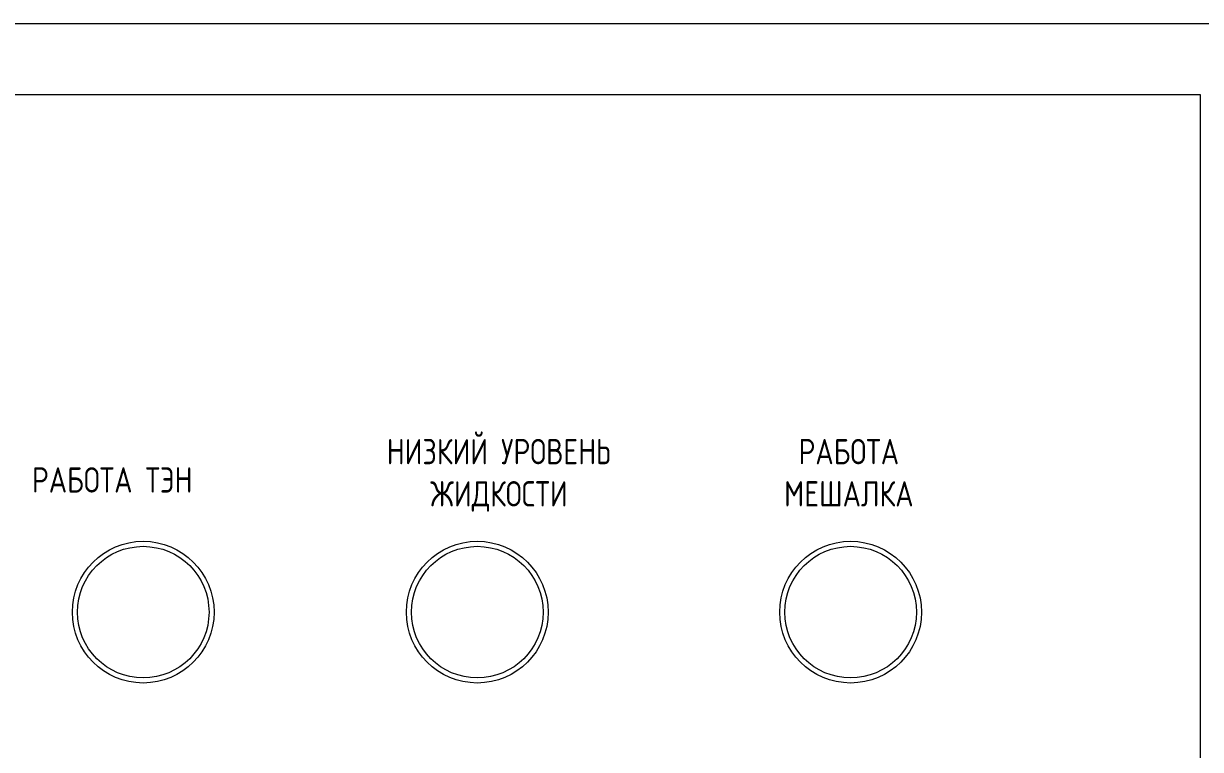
# Model space of a CAD drawing. Header units: inches. Extents: x 1904 to 4208, y 439 to 1413.
# Drawn here: x 3858.9 to 4091.4, y 1027.8 to 1171.2 of the extents above; entities that cross this region are included whole.
import ezdxf
from ezdxf.lldxf.tags import DXFTag

# ---------------------------------------------------------------- set-up
doc = ezdxf.new("R2010")
doc.units = ezdxf.units.IN
doc.header["$MEASUREMENT"] = 0
doc.layers.get('0').update_dxf_attribs({"lineweight": 15})
doc.styles.add('GHOST', font='')
doc.styles.get('GHOST').set_extended_font_data('GOST Type AU')
tags = doc.linetypes.add('New Line6', pattern=[0.5, 0.2, -0.3]).pattern_tags.tags
tags[6:7] = [DXFTag(74, 4), DXFTag(75, 0), DXFTag(340, '0'), DXFTag(46, 1.0), DXFTag(50, 0.0), DXFTag(44, 0.0), DXFTag(45, 0.0)]
tags[4:5] = [DXFTag(74, 4), DXFTag(75, 0), DXFTag(340, '0'), DXFTag(46, 1.0), DXFTag(50, 0.0), DXFTag(44, 0.0), DXFTag(45, 0.0)]

msp = doc.modelspace()

# ---------------------------------------------------------------- linework, layer by layer
at = {"color": 0, "lineweight": 15}
msp.add_line((3714.35, 1171.19), (4114.35, 1171.19), dxfattribs=at)
at = {"color": 0, "linetype": 'New Line6', "lineweight": 15}
for p, q in [((3737.35, 1157.19), (4091.35, 1157.19)), ((4091.35, 1157.19), (4091.35, 685.19))]:
    msp.add_line(p, q, dxfattribs=at)
at = {"color": 0, "lineweight": 15}
for centre, radius in [((3882.5, 1054.91), 14), ((3882.5, 1054.91), 13), ((3948.51, 1054.91), 14), ((3948.51, 1054.91), 13), ((4022.28, 1054.91), 14), ((4022.28, 1054.91), 13)]:
    msp.add_circle(centre, radius, dxfattribs=at)

# ---------------------------------------------------------------- texts
at = {"lineweight": 15, "char_height": 5, "attachment_point": 1, "style": 'GHOST'}
for s, width, insert in [('\\pxqc;НИЗКИЙ УРОВЕНЬ\\PЖИДКОСТИ', 91.9822, (3906.8, 1089.12)), ('\\pxqc;РАБОТА\\PМЕШАЛКА', 69.0793, (3987.39, 1089.12)), ('РАБОТА ТЭН', 91.9822, (3860.52, 1083.53))]:
    msp.add_mtext_dynamic_manual_height_columns(s, width=width, gutter_width=1, heights=[0], dxfattribs=dict(at, insert=insert))

doc.saveas('drawing.dxf')
